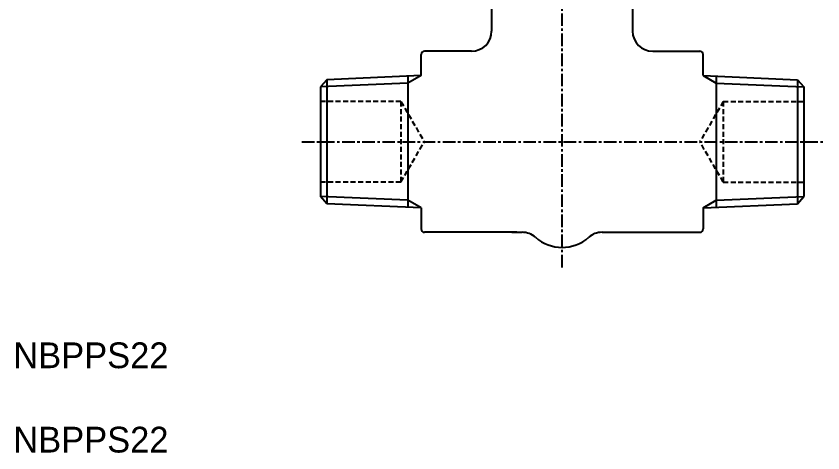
# Model space of a CAD drawing. Extents: x -13.7 to 66.4, y 117.1 to 204.
# Drawn here: x -13.7 to 66.4, y 117.1 to 160.6 of the extents above; entities that cross this region are included whole.
import ezdxf

# ---------------------------------------------------------------- set-up
doc = ezdxf.new("R2010")
doc.units = 0
doc.linetypes.add('CENTER', pattern=[2, 1.25, -0.25, 0.25, -0.25])
doc.linetypes.add('DASHED', pattern=[0.75, 0.5, -0.25])
doc.layers.get('0').update_dxf_attribs({"linetype": 'CONTINUOUS'})
doc.layers.add('CENTER', color=1, linetype='CENTER')

msp = doc.modelspace()

# ---------------------------------------------------------------- linework, layer by layer
at = {"color": 7, "linetype": 'CONTINUOUS'}
for p, q in [((33.486, 165.964), (33.486, 159.06)), ((47.486, 165.964), (47.486, 159.06)), ((31.486, 157.06), (26.819, 157.06)), ((49.486, 157.06), (54.153, 157.06)), ((26.486, 154.639), (26.486, 156.727)), ((54.486, 154.639), (54.486, 156.727)), ((26.486, 154.639), (17.119, 154.231)), ((54.486, 154.639), (63.853, 154.231)), ((17.119, 154.231), (16.486, 153.511)), ((17.119, 154.231), (17.119, 141.89)), ((25.173, 154.582), (25.173, 141.539)), ((55.799, 154.582), (55.799, 141.539)), ((63.853, 154.231), (63.853, 141.89)), ((63.853, 154.231), (64.486, 153.511)), ((16.486, 153.511), (16.486, 142.61)), ((64.486, 153.511), (64.486, 142.61)), ((17.119, 141.89), (16.486, 142.61)), ((26.486, 141.482), (17.119, 141.89)), ((54.486, 141.482), (63.853, 141.89)), ((63.853, 141.89), (64.486, 142.61)), ((26.486, 141.482), (26.486, 139.394)), ((54.486, 141.482), (54.486, 139.394)), ((35.986, 139.06), (26.819, 139.06)), ((35.486, 139.06), (35.986, 139.06)), ((35.736, 139.06), (36.517, 139.06)), ((44.455, 139.06), (44.986, 139.06)), ((44.986, 139.06), (54.153, 139.06))]:
    msp.add_line(p, q, dxfattribs=at)
at = {"color": 3, "linetype": 'CONTINUOUS'}
for p, q in [((26.486, 154.639), (25.173, 153.881)), ((54.486, 154.639), (55.799, 153.881)), ((25.173, 153.881), (16.486, 153.511)), ((55.799, 153.881), (64.486, 153.511)), ((25.173, 142.24), (16.486, 142.61)), ((26.486, 141.482), (25.173, 142.24)), ((54.486, 141.482), (55.799, 142.24)), ((55.799, 142.24), (64.486, 142.61))]:
    msp.add_line(p, q, dxfattribs=at)
at = {"color": 3, "linetype": 'DASHED'}
for p, q in [((24.486, 152.06), (16.486, 152.06)), ((24.486, 152.06), (24.486, 144.06)), ((24.486, 152.06), (26.795, 148.06)), ((56.486, 152.06), (54.176, 148.06)), ((56.486, 152.06), (56.486, 144.06)), ((56.486, 152.06), (64.486, 152.06)), ((24.486, 144.06), (26.795, 148.06)), ((56.486, 144.06), (54.176, 148.06)), ((24.486, 144.06), (16.486, 144.06)), ((56.486, 144.06), (64.486, 144.06))]:
    msp.add_line(p, q, dxfattribs=at)
at = {"color": 7, "linetype": 'CONTINUOUS'}
for centre, radius, start, end in [((31.486, 159.06), 2, 270, 360), ((49.486, 159.06), 2, 180, 270), ((26.819, 156.727), 0.333, 90, 180), ((54.153, 156.727), 0.333, 0, 90), ((26.819, 139.394), 0.333, 180, 270), ((36.517, 137.06), 2, 48.59038, 90), ((44.455, 137.06), 2, 90, 131.40962), ((54.153, 139.394), 0.333, 270, 0), ((40.486, 141.56), 4, 228.59038, 311.40962)]:
    msp.add_arc(centre, radius, start, end, dxfattribs=at)
at = {"layer": 'CENTER', "color": 1, "linetype": 'CENTER'}
for p, q in [((40.486, 135.576), (40.486, 203.972)), ((14.641, 148.06), (66.385, 148.06))]:
    msp.add_line(p, q, dxfattribs=at)

# ---------------------------------------------------------------- texts
at = {"color": 7, "linetype": 'CONTINUOUS'}
for p in [(-14.015, 125.552), (-14.015, 117.167)]:
    msp.add_text('NBPPS22', height=2.5597, dxfattribs=at).set_placement(p)

doc.saveas('drawing.dxf')
